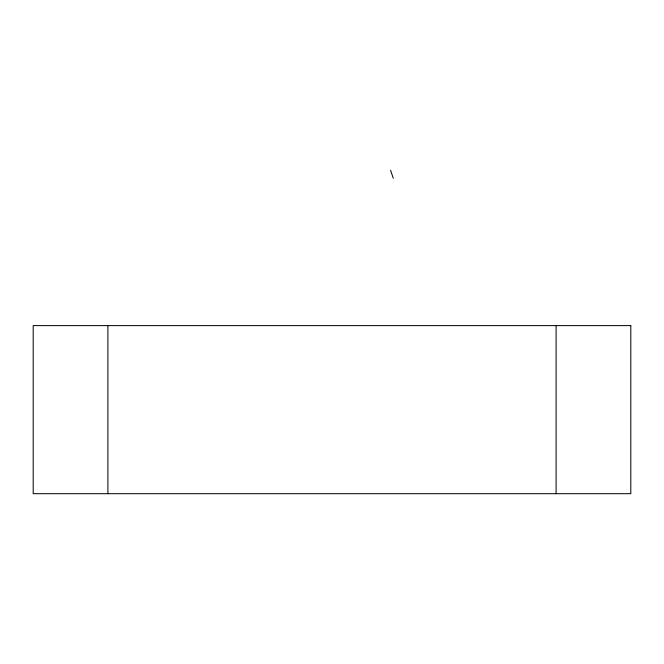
<?xml version="1.0" encoding="UTF-8"?>
<svg xmlns="http://www.w3.org/2000/svg" width="664" height="664" viewBox="0 0 664 664"><rect width="100%" height="100%" fill="white"/><g stroke="black" fill="none" stroke-linecap="round" stroke-linejoin="round"><path stroke-width="1" d="M390.598 170.316L393.254 178.234M556.1 325.609L556.1 493.684M107.9 325.609L107.9 493.684M630.8 325.609L33.2 325.609L33.2 493.684L630.8 493.684L630.8 325.609"/></g></svg>
